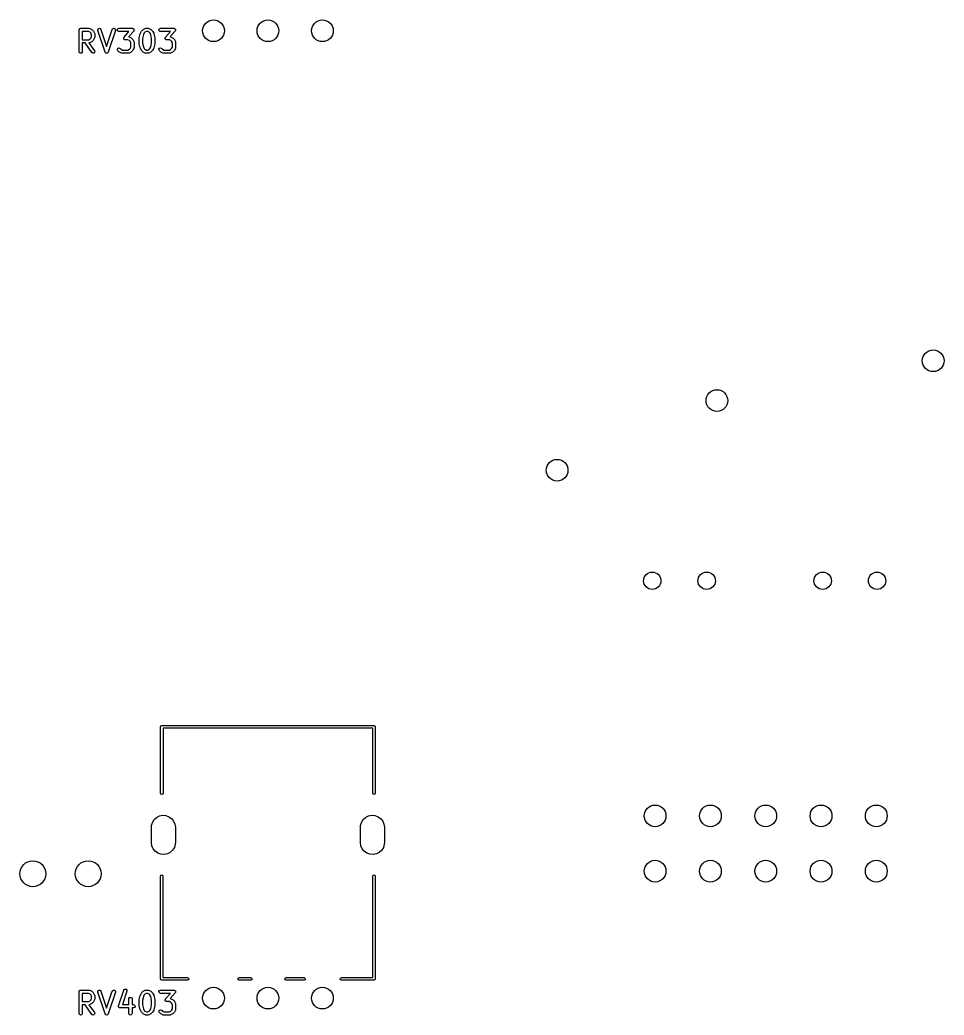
# Model space of a CAD drawing. Extents: x 63 to 233, y -146 to -43.
# Drawn here: x 148.51 to 190.95, y -146.32 to -100.59 of the extents above; entities that cross this region are included whole.
import ezdxf

# ---------------------------------------------------------------- set-up
doc = ezdxf.new("R2010")
doc.units = 0
doc.layers.add('BLACK', color=7, linetype='CONTINUOUS')

msp = doc.modelspace()

# ---------------------------------------------------------------- linework, layer by layer
at = {"layer": 'BLACK', "linetype": 'CONTINUOUS'}
for p, q in [((151.222, -101.052), (151.224, -101.043)), ((151.222, -102.052), (151.222, -101.052)), ((151.223, -101.039), (151.225, -101.036)), ((151.224, -101.043), (151.223, -101.039)), ((151.225, -101.036), (151.226, -101.027)), ((151.226, -101.027), (151.239, -101.012)), ((151.239, -101.012), (151.249, -100.995)), ((151.249, -100.995), (151.255, -100.993)), ((151.255, -100.993), (151.259, -100.987)), ((151.259, -100.987), (151.279, -100.984)), ((151.279, -100.984), (151.297, -100.977)), ((151.297, -100.977), (151.678, -100.977)), ((151.678, -100.977), (151.704, -100.982)), ((151.704, -100.982), (151.707, -100.985)), ((151.707, -100.985), (151.711, -100.985)), ((151.711, -100.985), (151.807, -101.033)), ((151.807, -101.033), (151.825, -101.046)), ((151.825, -101.046), (151.826, -101.047)), ((151.826, -101.047), (151.874, -101.095)), ((152.079, -101.05), (152.098, -101.003)), ((152.083, -101.076), (152.079, -101.05)), ((152.098, -101.003), (152.143, -100.978)), ((152.143, -100.978), (152.193, -100.988)), ((152.193, -100.988), (152.225, -101.029)), ((152.225, -101.029), (152.487, -101.815)), ((152.487, -101.815), (152.75, -101.029)), ((152.75, -101.029), (152.762, -101.006)), ((152.762, -101.006), (152.806, -100.979)), ((152.806, -100.979), (152.856, -100.986)), ((152.856, -100.986), (152.891, -101.025)), ((152.891, -101.025), (152.892, -101.076)), ((152.985, -101.039), (153.011, -100.995)), ((152.994, -101.09), (152.985, -101.039)), ((153.011, -100.995), (153.059, -100.977)), ((153.059, -100.977), (153.678, -100.977)), ((153.678, -100.977), (153.689, -100.979)), ((153.689, -100.979), (153.692, -100.979)), ((153.692, -100.979), (153.695, -100.98)), ((153.695, -100.98), (153.704, -100.982)), ((153.704, -100.982), (153.719, -100.995)), ((153.719, -100.995), (153.736, -101.005)), ((153.736, -101.005), (153.738, -101.011)), ((153.738, -101.011), (153.743, -101.015)), ((153.752, -101.065), (153.742, -101.083)), ((153.743, -101.015), (153.746, -101.035)), ((153.746, -101.035), (153.753, -101.054)), ((153.753, -101.054), (153.751, -101.06)), ((153.751, -101.06), (153.752, -101.065)), ((154.101, -101.095), (154.149, -101.047)), ((154.149, -101.047), (154.167, -101.034)), ((154.167, -101.034), (154.168, -101.033)), ((154.168, -101.033), (154.263, -100.985)), ((154.263, -100.985), (154.288, -100.978)), ((154.288, -100.978), (154.293, -100.979)), ((154.293, -100.979), (154.297, -100.977)), ((154.297, -100.977), (154.392, -100.977)), ((154.392, -100.977), (154.418, -100.982)), ((154.418, -100.982), (154.421, -100.985)), ((154.421, -100.985), (154.426, -100.985)), ((154.426, -100.985), (154.521, -101.033)), ((154.521, -101.033), (154.539, -101.046)), ((154.539, -101.046), (154.54, -101.047)), ((154.54, -101.047), (154.588, -101.095)), ((154.89, -101.039), (154.915, -100.995)), ((154.899, -101.09), (154.89, -101.039)), ((154.915, -100.995), (154.964, -100.977)), ((154.964, -100.977), (155.583, -100.977)), ((155.583, -100.977), (155.594, -100.979)), ((155.594, -100.979), (155.597, -100.979)), ((155.597, -100.979), (155.6, -100.98)), ((155.6, -100.98), (155.608, -100.982)), ((155.608, -100.982), (155.624, -100.995)), ((155.624, -100.995), (155.641, -101.005)), ((155.641, -101.005), (155.643, -101.011)), ((155.643, -101.011), (155.648, -101.015)), ((155.657, -101.065), (155.646, -101.083)), ((155.648, -101.015), (155.651, -101.035)), ((155.651, -101.035), (155.658, -101.054)), ((155.658, -101.054), (155.655, -101.06)), ((155.655, -101.06), (155.657, -101.065)), ((151.372, -101.127), (151.372, -101.501)), ((151.66, -101.127), (151.372, -101.127)), ((151.372, -101.501), (151.66, -101.501)), ((151.729, -101.162), (151.66, -101.127)), ((151.66, -101.501), (151.729, -101.467)), ((151.759, -101.192), (151.729, -101.162)), ((151.729, -101.467), (151.759, -101.437)), ((151.793, -101.261), (151.759, -101.192)), ((151.759, -101.437), (151.793, -101.368)), ((151.793, -101.368), (151.793, -101.261)), ((151.874, -101.095), (151.887, -101.113)), ((151.888, -101.514), (151.874, -101.533)), ((151.887, -101.113), (151.888, -101.114)), ((151.888, -101.114), (151.935, -101.209)), ((151.935, -101.419), (151.888, -101.514)), ((151.935, -101.209), (151.943, -101.234)), ((151.936, -101.415), (151.935, -101.419)), ((151.939, -101.411), (151.936, -101.415)), ((151.943, -101.386), (151.939, -101.411)), ((151.943, -101.234), (151.942, -101.239)), ((151.942, -101.239), (151.943, -101.243)), ((151.943, -101.243), (151.943, -101.386)), ((152.416, -102.076), (152.083, -101.076)), ((152.892, -101.076), (152.559, -102.076)), ((153.033, -101.123), (152.994, -101.09)), ((153.059, -101.127), (153.033, -101.123)), ((153.513, -101.127), (153.059, -101.127)), ((153.27, -101.432), (153.272, -101.426)), ((153.276, -101.451), (153.27, -101.432)), ((153.271, -101.42), (153.281, -101.403)), ((153.272, -101.426), (153.271, -101.42)), ((153.28, -101.471), (153.276, -101.451)), ((153.284, -101.475), (153.28, -101.471)), ((153.281, -101.403), (153.288, -101.384)), ((153.286, -101.48), (153.284, -101.475)), ((153.303, -101.491), (153.286, -101.48)), ((153.288, -101.384), (153.513, -101.127)), ((153.319, -101.504), (153.303, -101.491)), ((153.327, -101.505), (153.319, -101.504)), ((153.33, -101.507), (153.327, -101.505)), ((153.333, -101.506), (153.33, -101.507)), ((153.345, -101.508), (153.333, -101.506)), ((153.47, -101.508), (153.345, -101.508)), ((153.538, -101.543), (153.47, -101.508)), ((153.734, -101.102), (153.507, -101.362)), ((153.507, -101.362), (153.513, -101.363)), ((153.513, -101.363), (153.517, -101.366)), ((153.517, -101.366), (153.521, -101.366)), ((153.521, -101.366), (153.616, -101.414)), ((153.616, -101.414), (153.634, -101.427)), ((153.634, -101.427), (153.636, -101.428)), ((153.636, -101.428), (153.683, -101.476)), ((153.683, -101.476), (153.696, -101.494)), ((153.696, -101.494), (153.697, -101.495)), ((153.697, -101.495), (153.745, -101.59)), ((153.742, -101.083), (153.734, -101.102)), ((153.984, -101.433), (153.986, -101.419)), ((153.984, -101.671), (153.984, -101.433)), ((153.986, -101.415), (154.034, -101.225)), ((153.986, -101.419), (153.986, -101.415)), ((154.034, -101.225), (154.039, -101.213)), ((154.039, -101.209), (154.087, -101.114)), ((154.039, -101.213), (154.039, -101.209)), ((154.087, -101.114), (154.1, -101.096)), ((154.1, -101.096), (154.101, -101.095)), ((154.177, -101.269), (154.134, -101.443)), ((154.134, -101.443), (154.134, -101.662)), ((154.216, -101.192), (154.177, -101.269)), ((154.246, -101.162), (154.216, -101.192)), ((154.315, -101.127), (154.246, -101.162)), ((154.374, -101.127), (154.315, -101.127)), ((154.443, -101.162), (154.374, -101.127)), ((154.473, -101.192), (154.443, -101.162)), ((154.512, -101.269), (154.473, -101.192)), ((154.555, -101.443), (154.512, -101.269)), ((154.555, -101.662), (154.555, -101.443)), ((154.588, -101.095), (154.601, -101.113)), ((154.601, -101.113), (154.602, -101.114)), ((154.602, -101.114), (154.65, -101.209)), ((154.65, -101.209), (154.653, -101.222)), ((154.653, -101.222), (154.655, -101.225)), ((154.655, -101.225), (154.703, -101.415)), ((154.703, -101.415), (154.704, -101.43)), ((154.704, -101.43), (154.705, -101.433)), ((154.705, -101.433), (154.705, -101.671)), ((154.938, -101.123), (154.899, -101.09)), ((154.964, -101.127), (154.938, -101.123)), ((155.417, -101.127), (154.964, -101.127)), ((155.174, -101.432), (155.177, -101.426)), ((155.181, -101.451), (155.174, -101.432)), ((155.175, -101.42), (155.186, -101.403)), ((155.177, -101.426), (155.175, -101.42)), ((155.184, -101.471), (155.181, -101.451)), ((155.189, -101.475), (155.184, -101.471)), ((155.186, -101.403), (155.193, -101.384)), ((155.191, -101.48), (155.189, -101.475)), ((155.208, -101.491), (155.191, -101.48)), ((155.193, -101.384), (155.417, -101.127)), ((155.224, -101.504), (155.208, -101.491)), ((155.232, -101.505), (155.224, -101.504)), ((155.235, -101.507), (155.232, -101.505)), ((155.238, -101.506), (155.235, -101.507)), ((155.249, -101.508), (155.238, -101.506)), ((155.374, -101.508), (155.249, -101.508)), ((155.443, -101.543), (155.374, -101.508)), ((155.639, -101.102), (155.412, -101.362)), ((155.412, -101.362), (155.418, -101.363)), ((155.418, -101.363), (155.421, -101.366)), ((155.421, -101.366), (155.426, -101.366)), ((155.426, -101.366), (155.521, -101.414)), ((155.521, -101.414), (155.539, -101.427)), ((155.539, -101.427), (155.54, -101.428)), ((155.54, -101.428), (155.588, -101.476)), ((155.588, -101.476), (155.601, -101.494)), ((155.601, -101.494), (155.602, -101.495)), ((155.602, -101.495), (155.65, -101.59)), ((155.646, -101.083), (155.639, -101.102)), ((151.496, -101.651), (151.372, -101.651)), ((151.372, -101.651), (151.372, -102.052)), ((151.807, -102.095), (151.496, -101.651)), ((151.682, -101.65), (151.679, -101.651)), ((151.679, -101.651), (151.93, -102.009)), ((151.686, -101.651), (151.682, -101.65)), ((151.711, -101.643), (151.686, -101.651)), ((151.807, -101.596), (151.711, -101.643)), ((151.808, -101.594), (151.807, -101.596)), ((151.826, -101.582), (151.808, -101.594)), ((151.874, -101.534), (151.826, -101.582)), ((151.874, -101.533), (151.874, -101.534)), ((152.986, -101.938), (153.016, -101.896)), ((152.991, -101.989), (152.986, -101.938)), ((153.016, -101.896), (153.065, -101.882)), ((153.065, -101.882), (153.112, -101.904)), ((153.112, -101.904), (153.151, -101.943)), ((153.151, -101.943), (153.219, -101.977)), ((153.219, -101.977), (153.47, -101.977)), ((153.47, -101.977), (153.538, -101.943)), ((153.569, -101.573), (153.538, -101.543)), ((153.538, -101.943), (153.569, -101.913)), ((153.603, -101.642), (153.569, -101.573)), ((153.569, -101.913), (153.603, -101.844)), ((153.603, -101.844), (153.603, -101.642)), ((153.745, -101.895), (153.697, -101.991)), ((153.745, -101.59), (153.752, -101.615)), ((153.748, -101.888), (153.745, -101.891)), ((153.745, -101.891), (153.745, -101.895)), ((153.753, -101.862), (153.748, -101.888)), ((153.752, -101.615), (153.751, -101.62)), ((153.751, -101.62), (153.753, -101.624)), ((153.753, -101.624), (153.753, -101.862)), ((153.985, -101.675), (153.984, -101.671)), ((153.986, -101.69), (153.985, -101.675)), ((154.034, -101.88), (153.986, -101.69)), ((154.036, -101.883), (154.034, -101.88)), ((154.039, -101.895), (154.036, -101.883)), ((154.087, -101.991), (154.039, -101.895)), ((154.134, -101.662), (154.177, -101.836)), ((154.177, -101.836), (154.216, -101.913)), ((154.216, -101.913), (154.246, -101.943)), ((154.246, -101.943), (154.315, -101.977)), ((154.315, -101.977), (154.374, -101.977)), ((154.374, -101.977), (154.443, -101.943)), ((154.443, -101.943), (154.473, -101.913)), ((154.473, -101.913), (154.512, -101.836)), ((154.512, -101.836), (154.555, -101.662)), ((154.65, -101.895), (154.602, -101.991)), ((154.655, -101.88), (154.65, -101.892)), ((154.65, -101.892), (154.65, -101.895)), ((154.703, -101.69), (154.655, -101.88)), ((154.705, -101.671), (154.703, -101.686)), ((154.703, -101.686), (154.703, -101.69)), ((154.891, -101.938), (154.921, -101.896)), ((154.896, -101.989), (154.891, -101.938)), ((154.921, -101.896), (154.97, -101.882)), ((154.97, -101.882), (155.017, -101.904)), ((155.017, -101.904), (155.056, -101.943)), ((155.056, -101.943), (155.124, -101.977)), ((155.124, -101.977), (155.374, -101.977)), ((155.374, -101.977), (155.443, -101.943)), ((155.473, -101.573), (155.443, -101.543)), ((155.443, -101.943), (155.473, -101.913)), ((155.508, -101.642), (155.473, -101.573)), ((155.473, -101.913), (155.508, -101.844)), ((155.508, -101.844), (155.508, -101.642)), ((155.65, -101.895), (155.602, -101.991)), ((155.65, -101.59), (155.657, -101.615)), ((155.653, -101.888), (155.65, -101.891)), ((155.65, -101.891), (155.65, -101.895)), ((155.658, -101.862), (155.653, -101.888)), ((155.657, -101.615), (155.656, -101.62)), ((155.656, -101.62), (155.658, -101.624)), ((155.658, -101.624), (155.658, -101.862)), ((151.239, -102.101), (151.222, -102.052)), ((151.284, -102.126), (151.239, -102.101)), ((151.334, -102.117), (151.284, -102.126)), ((151.367, -102.078), (151.334, -102.117)), ((151.372, -102.052), (151.367, -102.078)), ((151.849, -102.125), (151.807, -102.095)), ((151.9, -102.12), (151.849, -102.125)), ((151.936, -102.084), (151.9, -102.12)), ((151.93, -102.009), (151.941, -102.033)), ((151.941, -102.033), (151.936, -102.084)), ((152.418, -102.078), (152.416, -102.076)), ((152.418, -102.08), (152.418, -102.078)), ((152.433, -102.098), (152.418, -102.08)), ((152.448, -102.116), (152.433, -102.098)), ((152.45, -102.117), (152.448, -102.116)), ((152.452, -102.118), (152.45, -102.117)), ((152.475, -102.122), (152.452, -102.118)), ((152.498, -102.127), (152.475, -102.122)), ((152.5, -102.126), (152.498, -102.127)), ((152.502, -102.126), (152.5, -102.126)), ((152.523, -102.113), (152.502, -102.126)), ((152.544, -102.102), (152.523, -102.113)), ((152.546, -102.099), (152.544, -102.1)), ((152.544, -102.1), (152.544, -102.102)), ((152.559, -102.076), (152.546, -102.099)), ((153.006, -102.01), (152.991, -101.989)), ((153.053, -102.058), (153.006, -102.01)), ((153.055, -102.058), (153.053, -102.058)), ((153.073, -102.072), (153.055, -102.058)), ((153.168, -102.119), (153.073, -102.072)), ((153.173, -102.12), (153.168, -102.119)), ((153.176, -102.123), (153.173, -102.12)), ((153.202, -102.127), (153.176, -102.123)), ((153.487, -102.127), (153.202, -102.127)), ((153.492, -102.126), (153.487, -102.127)), ((153.496, -102.127), (153.492, -102.126)), ((153.521, -102.119), (153.496, -102.127)), ((153.616, -102.072), (153.521, -102.119)), ((153.617, -102.071), (153.616, -102.072)), ((153.636, -102.058), (153.617, -102.071)), ((153.683, -102.01), (153.636, -102.058)), ((153.684, -102.009), (153.683, -102.01)), ((153.697, -101.991), (153.684, -102.009)), ((154.088, -101.992), (154.087, -101.991)), ((154.101, -102.01), (154.088, -101.992)), ((154.149, -102.058), (154.101, -102.01)), ((154.15, -102.058), (154.149, -102.058)), ((154.168, -102.072), (154.15, -102.058)), ((154.263, -102.119), (154.168, -102.072)), ((154.268, -102.12), (154.263, -102.119)), ((154.271, -102.123), (154.268, -102.12)), ((154.297, -102.127), (154.271, -102.123)), ((154.392, -102.127), (154.297, -102.127)), ((154.396, -102.126), (154.392, -102.127)), ((154.401, -102.127), (154.396, -102.126)), ((154.426, -102.119), (154.401, -102.127)), ((154.521, -102.072), (154.426, -102.119)), ((154.522, -102.071), (154.521, -102.072)), ((154.54, -102.058), (154.522, -102.071)), ((154.588, -102.01), (154.54, -102.058)), ((154.589, -102.009), (154.588, -102.01)), ((154.602, -101.991), (154.589, -102.009)), ((154.911, -102.01), (154.896, -101.989)), ((154.958, -102.058), (154.911, -102.01)), ((154.96, -102.058), (154.958, -102.058)), ((154.978, -102.072), (154.96, -102.058)), ((155.073, -102.119), (154.978, -102.072)), ((155.077, -102.12), (155.073, -102.119)), ((155.081, -102.123), (155.077, -102.12)), ((155.106, -102.127), (155.081, -102.123)), ((155.392, -102.127), (155.106, -102.127)), ((155.396, -102.126), (155.392, -102.127)), ((155.401, -102.127), (155.396, -102.126)), ((155.426, -102.119), (155.401, -102.127)), ((155.521, -102.072), (155.426, -102.119)), ((155.522, -102.071), (155.521, -102.072)), ((155.54, -102.058), (155.522, -102.071)), ((155.588, -102.01), (155.54, -102.058)), ((155.589, -102.009), (155.588, -102.01)), ((155.602, -101.991), (155.589, -102.009)), ((154.967, -133.072), (154.985, -133.03)), ((154.967, -136.132), (154.967, -133.072)), ((154.985, -133.03), (155.027, -133.012)), ((155.027, -133.012), (164.767, -133.012)), ((164.767, -133.012), (164.809, -133.03)), ((164.809, -133.03), (164.827, -133.072)), ((164.827, -133.072), (164.827, -136.132)), ((164.707, -133.132), (155.087, -133.132)), ((155.087, -133.132), (155.087, -136.132)), ((164.707, -136.132), (164.707, -133.132)), ((154.985, -136.174), (154.967, -136.132)), ((155.027, -136.192), (154.985, -136.174)), ((155.069, -136.174), (155.027, -136.192)), ((155.087, -136.132), (155.069, -136.174)), ((164.725, -136.174), (164.707, -136.132)), ((164.767, -136.192), (164.725, -136.174)), ((164.809, -136.174), (164.767, -136.192)), ((164.827, -136.132), (164.809, -136.174)), ((154.783, -137.24), (154.916, -137.173)), ((154.916, -137.173), (155.062, -137.143)), ((155.062, -137.143), (155.211, -137.154)), ((155.211, -137.154), (155.352, -137.205)), ((164.383, -137.24), (164.516, -137.173)), ((164.516, -137.173), (164.662, -137.143)), ((164.662, -137.143), (164.811, -137.154)), ((164.811, -137.154), (164.952, -137.205)), ((154.547, -137.692), (154.553, -137.612)), ((154.553, -137.612), (154.595, -137.468)), ((154.595, -137.468), (154.673, -137.341)), ((154.673, -137.341), (154.783, -137.24)), ((155.352, -137.205), (155.474, -137.291)), ((155.474, -137.291), (155.567, -137.407)), ((155.567, -137.407), (155.627, -137.544)), ((155.627, -137.544), (155.647, -137.692)), ((164.147, -137.692), (164.153, -137.612)), ((164.153, -137.612), (164.195, -137.468)), ((164.195, -137.468), (164.273, -137.341)), ((164.273, -137.341), (164.383, -137.24)), ((164.952, -137.205), (165.074, -137.291)), ((165.074, -137.291), (165.167, -137.407)), ((165.167, -137.407), (165.227, -137.544)), ((165.227, -137.544), (165.247, -137.692)), ((154.547, -138.392), (154.547, -137.692)), ((155.647, -137.692), (155.647, -138.392)), ((164.147, -138.392), (164.147, -137.692)), ((165.247, -137.692), (165.247, -138.392)), ((154.567, -138.54), (154.547, -138.392)), ((154.627, -138.677), (154.567, -138.54)), ((155.641, -138.472), (155.599, -138.616)), ((155.647, -138.392), (155.641, -138.472)), ((164.167, -138.54), (164.147, -138.392)), ((164.227, -138.677), (164.167, -138.54)), ((165.241, -138.472), (165.199, -138.616)), ((165.247, -138.392), (165.241, -138.472)), ((154.72, -138.793), (154.627, -138.677)), ((154.842, -138.879), (154.72, -138.793)), ((154.983, -138.93), (154.842, -138.879)), ((155.132, -138.941), (154.983, -138.93)), ((155.278, -138.911), (155.132, -138.941)), ((155.411, -138.844), (155.278, -138.911)), ((155.521, -138.743), (155.411, -138.844)), ((155.599, -138.616), (155.521, -138.743)), ((164.32, -138.793), (164.227, -138.677)), ((164.442, -138.879), (164.32, -138.793)), ((164.583, -138.93), (164.442, -138.879)), ((164.732, -138.941), (164.583, -138.93)), ((164.878, -138.911), (164.732, -138.941)), ((165.011, -138.844), (164.878, -138.911)), ((165.121, -138.743), (165.011, -138.844)), ((165.199, -138.616), (165.121, -138.743)), ((154.957, -139.942), (154.975, -139.9)), ((154.975, -139.9), (155.017, -139.882)), ((155.017, -139.882), (155.059, -139.9)), ((155.059, -139.9), (155.077, -139.942)), ((164.707, -139.942), (164.725, -139.9)), ((164.725, -139.9), (164.767, -139.882)), ((164.767, -139.882), (164.809, -139.9)), ((164.809, -139.9), (164.827, -139.942)), ((154.957, -144.662), (154.957, -139.942)), ((155.077, -139.942), (155.077, -144.602)), ((164.707, -144.602), (164.707, -139.942)), ((164.827, -139.942), (164.827, -144.662)), ((154.975, -144.704), (154.957, -144.662)), ((155.017, -144.722), (154.975, -144.704)), ((155.022, -144.72), (155.017, -144.722)), ((155.027, -144.722), (155.022, -144.72)), ((156.207, -144.722), (155.027, -144.722)), ((155.077, -144.602), (156.207, -144.602)), ((156.207, -144.602), (156.249, -144.62)), ((156.249, -144.704), (156.207, -144.722)), ((156.249, -144.62), (156.267, -144.662)), ((156.267, -144.662), (156.249, -144.704)), ((158.517, -144.662), (158.535, -144.62)), ((158.535, -144.704), (158.517, -144.662)), ((158.535, -144.62), (158.577, -144.602)), ((158.577, -144.722), (158.535, -144.704)), ((158.577, -144.602), (159.107, -144.602)), ((159.107, -144.722), (158.577, -144.722)), ((159.107, -144.602), (159.149, -144.62)), ((159.149, -144.704), (159.107, -144.722)), ((159.149, -144.62), (159.167, -144.662)), ((159.167, -144.662), (159.149, -144.704)), ((160.667, -144.662), (160.685, -144.62)), ((160.685, -144.704), (160.667, -144.662)), ((160.685, -144.62), (160.727, -144.602)), ((160.727, -144.722), (160.685, -144.704)), ((160.727, -144.602), (161.557, -144.602)), ((161.557, -144.722), (160.727, -144.722)), ((161.557, -144.602), (161.599, -144.62)), ((161.599, -144.704), (161.557, -144.722)), ((161.599, -144.62), (161.617, -144.662)), ((161.617, -144.662), (161.599, -144.704)), ((163.217, -144.662), (163.235, -144.62)), ((163.235, -144.704), (163.217, -144.662)), ((163.235, -144.62), (163.277, -144.602)), ((163.277, -144.722), (163.235, -144.704)), ((163.277, -144.602), (164.707, -144.602)), ((164.767, -144.722), (163.277, -144.722)), ((164.809, -144.704), (164.767, -144.722)), ((164.827, -144.662), (164.809, -144.704)), ((151.222, -145.248), (151.224, -145.239)), ((151.222, -146.248), (151.222, -145.248)), ((151.223, -145.235), (151.225, -145.232)), ((151.224, -145.239), (151.223, -145.235)), ((151.225, -145.232), (151.226, -145.223)), ((151.226, -145.223), (151.239, -145.208)), ((151.239, -145.208), (151.249, -145.191)), ((151.249, -145.191), (151.255, -145.189)), ((151.255, -145.189), (151.259, -145.183)), ((151.259, -145.183), (151.279, -145.18)), ((151.279, -145.18), (151.297, -145.173)), ((151.297, -145.173), (151.678, -145.173)), ((151.372, -145.323), (151.372, -145.697)), ((151.66, -145.323), (151.372, -145.323)), ((151.729, -145.358), (151.66, -145.323)), ((151.678, -145.173), (151.704, -145.178)), ((151.704, -145.178), (151.707, -145.181)), ((151.707, -145.181), (151.711, -145.181)), ((151.711, -145.181), (151.807, -145.229)), ((151.759, -145.388), (151.729, -145.358)), ((151.793, -145.457), (151.759, -145.388)), ((151.807, -145.229), (151.825, -145.242)), ((151.825, -145.242), (151.826, -145.243)), ((151.826, -145.243), (151.874, -145.291)), ((151.874, -145.291), (151.887, -145.309)), ((151.887, -145.309), (151.888, -145.31)), ((151.888, -145.31), (151.935, -145.405)), ((151.935, -145.405), (151.943, -145.43)), ((152.079, -145.246), (152.098, -145.199)), ((152.083, -145.272), (152.079, -145.246)), ((152.416, -146.272), (152.083, -145.272)), ((152.098, -145.199), (152.143, -145.174)), ((152.143, -145.174), (152.193, -145.184)), ((152.193, -145.184), (152.225, -145.225)), ((152.225, -145.225), (152.487, -146.011)), ((152.487, -146.011), (152.75, -145.225)), ((152.892, -145.272), (152.559, -146.272)), ((152.75, -145.225), (152.762, -145.202)), ((152.762, -145.202), (152.806, -145.175)), ((152.806, -145.175), (152.856, -145.182)), ((152.856, -145.182), (152.891, -145.221)), ((152.891, -145.221), (152.892, -145.272)), ((153.035, -145.891), (153.273, -145.177)), ((153.416, -145.224), (153.211, -145.84)), ((153.273, -145.177), (153.286, -145.154)), ((153.286, -145.154), (153.33, -145.127)), ((153.33, -145.127), (153.38, -145.135)), ((153.38, -145.135), (153.414, -145.173)), ((153.414, -145.173), (153.416, -145.224)), ((153.986, -145.611), (154.034, -145.421)), ((154.034, -145.421), (154.039, -145.409)), ((154.039, -145.405), (154.087, -145.31)), ((154.039, -145.409), (154.039, -145.405)), ((154.087, -145.31), (154.1, -145.292)), ((154.1, -145.292), (154.101, -145.291)), ((154.101, -145.291), (154.149, -145.243)), ((154.149, -145.243), (154.167, -145.23)), ((154.167, -145.23), (154.168, -145.229)), ((154.168, -145.229), (154.263, -145.181)), ((154.216, -145.388), (154.177, -145.465)), ((154.246, -145.358), (154.216, -145.388)), ((154.315, -145.323), (154.246, -145.358)), ((154.263, -145.181), (154.288, -145.174)), ((154.288, -145.174), (154.293, -145.175)), ((154.293, -145.175), (154.297, -145.173)), ((154.297, -145.173), (154.392, -145.173)), ((154.374, -145.323), (154.315, -145.323)), ((154.443, -145.358), (154.374, -145.323)), ((154.392, -145.173), (154.418, -145.178)), ((154.418, -145.178), (154.421, -145.181)), ((154.421, -145.181), (154.426, -145.181)), ((154.426, -145.181), (154.521, -145.229)), ((154.473, -145.388), (154.443, -145.358)), ((154.512, -145.465), (154.473, -145.388)), ((154.521, -145.229), (154.539, -145.242)), ((154.539, -145.242), (154.54, -145.243)), ((154.54, -145.243), (154.588, -145.291)), ((154.588, -145.291), (154.601, -145.309)), ((154.601, -145.309), (154.602, -145.31)), ((154.602, -145.31), (154.65, -145.405)), ((154.65, -145.405), (154.653, -145.418)), ((154.653, -145.418), (154.655, -145.421)), ((154.655, -145.421), (154.703, -145.611)), ((154.89, -145.235), (154.915, -145.191)), ((154.899, -145.286), (154.89, -145.235)), ((154.938, -145.319), (154.899, -145.286)), ((154.915, -145.191), (154.964, -145.173)), ((154.964, -145.323), (154.938, -145.319)), ((154.964, -145.173), (155.583, -145.173)), ((155.417, -145.323), (154.964, -145.323)), ((155.193, -145.58), (155.417, -145.323)), ((155.639, -145.298), (155.412, -145.558)), ((155.583, -145.173), (155.594, -145.175)), ((155.594, -145.175), (155.597, -145.175)), ((155.597, -145.175), (155.6, -145.176)), ((155.6, -145.176), (155.608, -145.178)), ((155.608, -145.178), (155.624, -145.191)), ((155.624, -145.191), (155.641, -145.201)), ((155.646, -145.279), (155.639, -145.298)), ((155.641, -145.201), (155.643, -145.207)), ((155.643, -145.207), (155.648, -145.211)), ((155.657, -145.261), (155.646, -145.279)), ((155.648, -145.211), (155.651, -145.231)), ((155.651, -145.231), (155.658, -145.25)), ((155.658, -145.25), (155.655, -145.256)), ((155.655, -145.256), (155.657, -145.261)), ((151.372, -145.697), (151.66, -145.697)), ((151.496, -145.847), (151.372, -145.847)), ((151.372, -145.847), (151.372, -146.248)), ((151.807, -146.291), (151.496, -145.847)), ((151.66, -145.697), (151.729, -145.663)), ((151.682, -145.846), (151.679, -145.847)), ((151.679, -145.847), (151.93, -146.205)), ((151.686, -145.847), (151.682, -145.846)), ((151.711, -145.839), (151.686, -145.847)), ((151.807, -145.792), (151.711, -145.839)), ((151.729, -145.663), (151.759, -145.633)), ((151.759, -145.633), (151.793, -145.564)), ((151.793, -145.564), (151.793, -145.457)), ((151.808, -145.79), (151.807, -145.792)), ((151.826, -145.778), (151.808, -145.79)), ((151.874, -145.73), (151.826, -145.778)), ((151.888, -145.71), (151.874, -145.729)), ((151.874, -145.729), (151.874, -145.73)), ((151.935, -145.615), (151.888, -145.71)), ((151.936, -145.611), (151.935, -145.615)), ((151.939, -145.607), (151.936, -145.611)), ((151.943, -145.582), (151.939, -145.607)), ((151.943, -145.43), (151.942, -145.435)), ((151.942, -145.435), (151.943, -145.439)), ((151.943, -145.439), (151.943, -145.582)), ((153.211, -145.84), (153.508, -145.84)), ((153.508, -145.582), (153.512, -145.556)), ((153.508, -145.84), (153.508, -145.582)), ((153.512, -145.556), (153.545, -145.517)), ((153.545, -145.517), (153.596, -145.508)), ((153.596, -145.508), (153.64, -145.534)), ((153.64, -145.534), (153.658, -145.582)), ((153.658, -145.582), (153.658, -145.84)), ((153.658, -145.84), (153.726, -145.84)), ((153.726, -145.84), (153.751, -145.845)), ((153.751, -145.845), (153.79, -145.878)), ((153.79, -145.878), (153.799, -145.928)), ((153.984, -145.629), (153.986, -145.615)), ((153.984, -145.867), (153.984, -145.629)), ((153.985, -145.871), (153.984, -145.867)), ((153.986, -145.886), (153.985, -145.871)), ((153.986, -145.615), (153.986, -145.611)), ((154.177, -145.465), (154.134, -145.639)), ((154.134, -145.639), (154.134, -145.858)), ((154.134, -145.858), (154.177, -146.032)), ((154.555, -145.639), (154.512, -145.465)), ((154.512, -146.032), (154.555, -145.858)), ((154.555, -145.858), (154.555, -145.639)), ((154.703, -145.611), (154.704, -145.626)), ((154.705, -145.867), (154.703, -145.882)), ((154.704, -145.626), (154.705, -145.629)), ((154.705, -145.629), (154.705, -145.867)), ((155.174, -145.628), (155.177, -145.622)), ((155.181, -145.647), (155.174, -145.628)), ((155.175, -145.616), (155.186, -145.599)), ((155.177, -145.622), (155.175, -145.616)), ((155.184, -145.667), (155.181, -145.647)), ((155.189, -145.671), (155.184, -145.667)), ((155.186, -145.599), (155.193, -145.58)), ((155.191, -145.676), (155.189, -145.671)), ((155.208, -145.687), (155.191, -145.676)), ((155.224, -145.7), (155.208, -145.687)), ((155.232, -145.701), (155.224, -145.7)), ((155.235, -145.703), (155.232, -145.701)), ((155.238, -145.702), (155.235, -145.703)), ((155.249, -145.704), (155.238, -145.702)), ((155.374, -145.704), (155.249, -145.704)), ((155.443, -145.739), (155.374, -145.704)), ((155.412, -145.558), (155.418, -145.559)), ((155.418, -145.559), (155.421, -145.562)), ((155.421, -145.562), (155.426, -145.562)), ((155.426, -145.562), (155.521, -145.61)), ((155.473, -145.769), (155.443, -145.739)), ((155.508, -145.838), (155.473, -145.769)), ((155.508, -146.04), (155.508, -145.838)), ((155.521, -145.61), (155.539, -145.623)), ((155.539, -145.623), (155.54, -145.624)), ((155.54, -145.624), (155.588, -145.672)), ((155.588, -145.672), (155.601, -145.69)), ((155.601, -145.69), (155.602, -145.691)), ((155.602, -145.691), (155.65, -145.786)), ((155.65, -145.786), (155.657, -145.811)), ((155.657, -145.811), (155.656, -145.816)), ((155.656, -145.816), (155.658, -145.82)), ((155.658, -145.82), (155.658, -146.058)), ((151.239, -146.297), (151.222, -146.248)), ((151.284, -146.322), (151.239, -146.297)), ((151.334, -146.313), (151.284, -146.322)), ((151.367, -146.274), (151.334, -146.313)), ((151.372, -146.248), (151.367, -146.274)), ((151.849, -146.321), (151.807, -146.291)), ((151.9, -146.316), (151.849, -146.321)), ((151.936, -146.28), (151.9, -146.316)), ((151.93, -146.205), (151.941, -146.229)), ((151.941, -146.229), (151.936, -146.28)), ((152.418, -146.274), (152.416, -146.272)), ((152.418, -146.276), (152.418, -146.274)), ((152.433, -146.294), (152.418, -146.276)), ((152.448, -146.312), (152.433, -146.294)), ((152.45, -146.313), (152.448, -146.312)), ((152.452, -146.314), (152.45, -146.313)), ((152.475, -146.318), (152.452, -146.314)), ((152.498, -146.323), (152.475, -146.318)), ((152.5, -146.322), (152.498, -146.323)), ((152.502, -146.322), (152.5, -146.322)), ((152.523, -146.309), (152.502, -146.322)), ((152.544, -146.298), (152.523, -146.309)), ((152.546, -146.295), (152.544, -146.296)), ((152.544, -146.296), (152.544, -146.298)), ((152.559, -146.272), (152.546, -146.295)), ((153.033, -145.902), (153.035, -145.897)), ((153.036, -145.922), (153.033, -145.902)), ((153.035, -145.897), (153.035, -145.891)), ((153.037, -145.943), (153.036, -145.922)), ((153.041, -145.947), (153.037, -145.943)), ((153.042, -145.953), (153.041, -145.947)), ((153.057, -145.966), (153.042, -145.953)), ((153.071, -145.981), (153.057, -145.966)), ((153.076, -145.982), (153.071, -145.981)), ((153.081, -145.986), (153.076, -145.982)), ((153.106, -145.99), (153.081, -145.986)), ((153.508, -145.99), (153.106, -145.99)), ((153.508, -146.248), (153.508, -145.99)), ((153.525, -146.297), (153.508, -146.248)), ((153.57, -146.322), (153.525, -146.297)), ((153.62, -146.313), (153.57, -146.322)), ((153.653, -146.274), (153.62, -146.313)), ((153.658, -146.248), (153.653, -146.274)), ((153.726, -145.99), (153.658, -145.99)), ((153.658, -145.99), (153.658, -146.248)), ((153.774, -145.972), (153.726, -145.99)), ((153.799, -145.928), (153.774, -145.972)), ((154.034, -146.076), (153.986, -145.886)), ((154.036, -146.079), (154.034, -146.076)), ((154.039, -146.091), (154.036, -146.079)), ((154.087, -146.187), (154.039, -146.091)), ((154.088, -146.188), (154.087, -146.187)), ((154.101, -146.206), (154.088, -146.188)), ((154.149, -146.254), (154.101, -146.206)), ((154.15, -146.254), (154.149, -146.254)), ((154.168, -146.268), (154.15, -146.254)), ((154.263, -146.315), (154.168, -146.268)), ((154.177, -146.032), (154.216, -146.109)), ((154.216, -146.109), (154.246, -146.139)), ((154.246, -146.139), (154.315, -146.173)), ((154.268, -146.316), (154.263, -146.315)), ((154.271, -146.319), (154.268, -146.316)), ((154.297, -146.323), (154.271, -146.319)), ((154.392, -146.323), (154.297, -146.323)), ((154.315, -146.173), (154.374, -146.173)), ((154.374, -146.173), (154.443, -146.139)), ((154.396, -146.322), (154.392, -146.323)), ((154.401, -146.323), (154.396, -146.322)), ((154.426, -146.315), (154.401, -146.323)), ((154.521, -146.268), (154.426, -146.315)), ((154.443, -146.139), (154.473, -146.109)), ((154.473, -146.109), (154.512, -146.032)), ((154.522, -146.267), (154.521, -146.268)), ((154.54, -146.254), (154.522, -146.267)), ((154.588, -146.206), (154.54, -146.254)), ((154.589, -146.205), (154.588, -146.206)), ((154.602, -146.187), (154.589, -146.205)), ((154.65, -146.091), (154.602, -146.187)), ((154.655, -146.076), (154.65, -146.088)), ((154.65, -146.088), (154.65, -146.091)), ((154.703, -145.886), (154.655, -146.076)), ((154.703, -145.882), (154.703, -145.886)), ((154.891, -146.134), (154.921, -146.092)), ((154.896, -146.185), (154.891, -146.134)), ((154.911, -146.206), (154.896, -146.185)), ((154.958, -146.254), (154.911, -146.206)), ((154.921, -146.092), (154.97, -146.078)), ((154.96, -146.254), (154.958, -146.254)), ((154.978, -146.268), (154.96, -146.254)), ((154.97, -146.078), (155.017, -146.1)), ((155.073, -146.315), (154.978, -146.268)), ((155.017, -146.1), (155.056, -146.139)), ((155.056, -146.139), (155.124, -146.173)), ((155.077, -146.316), (155.073, -146.315)), ((155.081, -146.319), (155.077, -146.316)), ((155.106, -146.323), (155.081, -146.319)), ((155.392, -146.323), (155.106, -146.323)), ((155.124, -146.173), (155.374, -146.173)), ((155.374, -146.173), (155.443, -146.139)), ((155.396, -146.322), (155.392, -146.323)), ((155.401, -146.323), (155.396, -146.322)), ((155.426, -146.315), (155.401, -146.323)), ((155.521, -146.268), (155.426, -146.315)), ((155.443, -146.139), (155.473, -146.109)), ((155.473, -146.109), (155.508, -146.04)), ((155.522, -146.267), (155.521, -146.268)), ((155.54, -146.254), (155.522, -146.267)), ((155.588, -146.206), (155.54, -146.254)), ((155.589, -146.205), (155.588, -146.206)), ((155.602, -146.187), (155.589, -146.205)), ((155.65, -146.091), (155.602, -146.187)), ((155.653, -146.084), (155.65, -146.087)), ((155.65, -146.087), (155.65, -146.091)), ((155.658, -146.058), (155.653, -146.084))]:
    msp.add_line(p, q, dxfattribs=at)
at = {"layer": 'BLACK'}
for centre, radius in [((157.397, -101.092), 0.5), ((159.897, -101.092), 0.5), ((162.397, -101.092), 0.5), ((190.449, -116.256), 0.5), ((180.518, -118.085), 0.5), ((173.177, -121.285), 0.5), ((177.546, -126.365), 0.4), ((180.046, -126.365), 0.4), ((185.372, -126.365), 0.4), ((187.872, -126.365), 0.4), ((177.677, -137.169), 0.5), ((180.217, -137.169), 0.5), ((182.757, -137.169), 0.5), ((185.297, -137.169), 0.5), ((187.837, -137.169), 0.5), ((149.102, -139.827), 0.595), ((151.642, -139.827), 0.595), ((177.677, -139.709), 0.5), ((180.217, -139.709), 0.5), ((182.757, -139.709), 0.5), ((185.297, -139.709), 0.5), ((187.837, -139.709), 0.5), ((157.397, -145.542), 0.5), ((159.897, -145.542), 0.5), ((162.397, -145.542), 0.5)]:
    msp.add_circle(centre, radius, dxfattribs=at)

doc.saveas('drawing.dxf')
